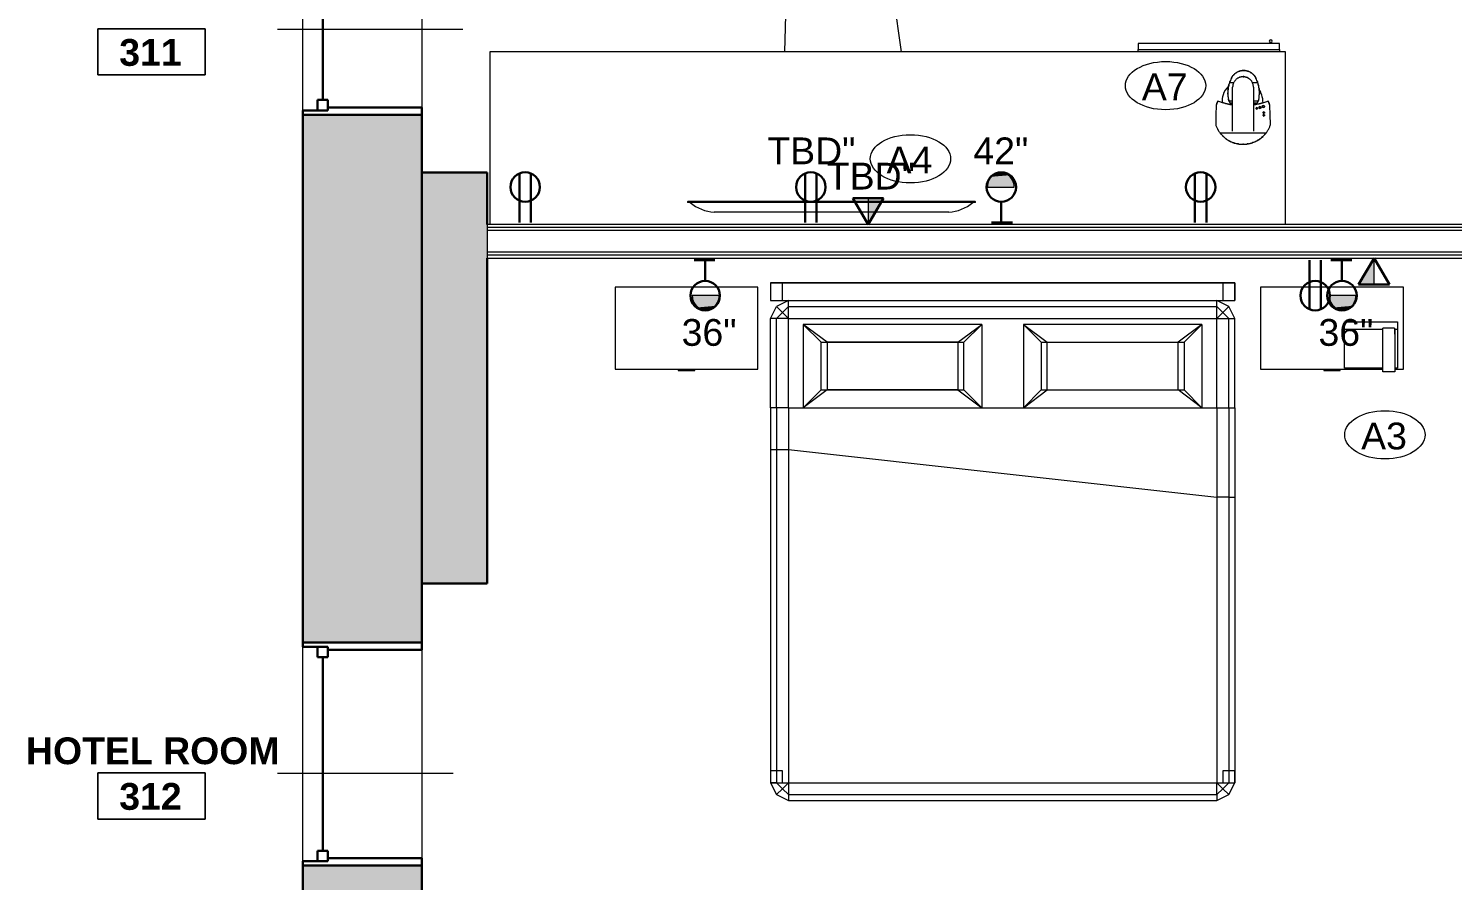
# Model space of a CAD drawing. Header units: inches. Extents: x -1176 to 1482, y -2527 to 978.
# Drawn here: x -1081.1 to -841.9, y 339.5 to 482.6 of the extents above; entities that cross this region are included whole.
import ezdxf

# ---------------------------------------------------------------- set-up
doc = ezdxf.new("R2010")
doc.units = ezdxf.units.IN
doc.header["$MEASUREMENT"] = 0
for name, color, linetype, lineweight in [('A-ANNO-NOTE', 131, 'Continuous', 40), ('A-AREA-IDEN', 2, 'Continuous', 9), ('A-GLAZ', 151, 'Continuous', 18), ('A-WALL', 113, 'Continuous', 18), ('A-WALL-PATT', 111, 'Continuous', 18), ('G-IMPT', 8, 'Continuous', 9), ('I-FURN', 30, 'Continuous', 9), ('I-WALL', 2, 'Continuous', 18), ('Q-CASE', 31, 'Continuous', 9), ('Q-SPCQ', 91, 'Continuous', 9), ('Q-SPCQ-IDEN', 132, 'Continuous', 9)]:
    doc.layers.add(name, color=color, linetype=linetype, lineweight=lineweight)
doc.styles.add('Arial', font='arial.ttf', dxfattribs={"height": 4.5})
doc.styles.add('Swis721 Lt BT', font='swissl.ttf', dxfattribs={"height": 4.5})
doc.styles.add('Swis721 Lt BT_B', font='', dxfattribs={"height": 4.5})
doc.styles.get('Swis721 Lt BT_B').set_extended_font_data('Swis721 Lt BT', bold=True)

# ---------------------------------------------------------------- blocks, each defined once
blk = doc.blocks.new('Double Hung - side window 4_ X 4_6_-6972803-3rd Floor Power _ Signal')
at = {"layer": 'A-GLAZ', "color": 8, "lineweight": 30}
for p, q in [((-18.75, 10), (-18, 10)), ((-18, 5.75), (-18, 10)), ((18, 5.75), (18, 10)), ((18.75, 10), (18, 10)), ((-18, 7.5), (-18, 5.75)), ((-18, 7.5), (-16.25, 7.5)), ((-16.25, 7.5), (-16.25, 5.75)), ((16.25, 7.5), (16.25, 5.75)), ((18, 7.5), (16.25, 7.5)), ((18, 7.5), (18, 5.75)), ((-18, 5.75), (-16.25, 5.75)), ((-18, 5.75), (-17.5, 5.75)), ((-17.5, -10), (-17.5, 5.75)), ((-16.25, 6.625), (16.25, 6.625)), ((18, 5.75), (16.25, 5.75)), ((17.5, 5.75), (18, 5.75)), ((17.5, 5.75), (17.5, -10)), ((-17.5, -10), (-18.75, -10)), ((17.5, -10), (18.75, -10))]:
    blk.add_line(p, q, dxfattribs=at)
blk = doc.blocks.new('Bed_761 - 12ZBED05_dwg-V12-3rd Floor Power _ Signal')
at = {"layer": 'G-IMPT'}
for p, q in [((0, 78), (0, 0)), ((0, 78), (3, 78)), ((0, 76), (0, 78)), ((0, 78), (0, 76)), ((0, 0), (0, 78)), ((0, 0), (0, 78)), ((0, 78), (3, 78)), ((0, 78), (3, 78)), ((0, 78), (3, 78)), ((3, 78), (3, 0)), ((3, 78), (3, 75)), ((3, 78), (3, 76)), ((3, 78), (3, 76)), ((3, 78), (3, 0)), ((3, 75), (4, 77)), ((3, 75), (4, 77)), ((6, 78), (4, 77)), ((6, 78), (4, 77)), ((5, 76), (4, 77)), ((6, 77), (5, 76)), ((21, 78), (6, 78)), ((21, 78), (6, 78)), ((6, 77), (6, 78)), ((6, 75), (6, 77)), ((21, 77), (6, 77)), ((21, 78), (28, 78)), ((21, 78), (28, 78)), ((21, 77), (21, 78)), ((21, 75), (21, 77)), ((21, 77), (28, 77)), ((28, 78), (84, 78)), ((28, 78), (84, 78)), ((28, 78), (28, 77)), ((28, 77), (28, 75)), ((28, 77), (84, 77)), ((82, 76), (82, 78)), ((82, 76), (82, 78)), ((82, 78), (84, 78)), ((82, 78), (84, 78)), ((84, 78), (86, 77)), ((84, 78), (86, 77)), ((84, 77), (84, 78)), ((84, 78), (84, 76)), ((84, 78), (84, 76)), ((84, 77), (84, 75)), ((84, 77), (85, 76)), ((85, 76), (86, 77)), ((86, 77), (87, 75)), ((86, 77), (87, 75)), ((3, 76), (0, 76)), ((3, 76), (0, 76)), ((3, 75), (3, 3)), ((3, 75), (3, 3)), ((4, 75), (3, 75)), ((3, 75), (3, 3)), ((4, 75), (5, 76)), ((6, 75), (4, 75)), ((4, 75), (4, 3)), ((6, 75), (5, 76)), ((21, 75), (6, 75)), ((6, 75), (6, 3)), ((21, 75), (21, 72.5)), ((21, 75), (28, 75)), ((28, 75), (36, 3)), ((28, 75), (84, 75)), ((84, 76), (82, 76)), ((84, 76), (82, 76)), ((84, 75), (85, 76)), ((84, 75), (86, 75)), ((84, 75), (84, 3)), ((85, 76), (86, 75)), ((86, 75), (87, 75)), ((86, 75), (86, 3)), ((87, 75), (87, 3)), ((87, 75), (87, 3)), ((7, 42.5), (7, 72.5)), ((7, 72.5), (21, 72.5)), ((7, 72.5), (10, 69.5)), ((10, 68.5), (7, 72.5)), ((21, 72.5), (18, 69.5)), ((18, 68.5), (21, 72.5)), ((21, 72.5), (21, 42.5)), ((21, 72.5), (21, 42.5)), ((10, 69.5), (10, 68.5)), ((18, 69.5), (10, 69.5)), ((18, 69.5), (18, 68.5)), ((10, 68.5), (10, 46.5)), ((10, 46.5), (10, 68.5)), ((10, 68.5), (18, 68.5)), ((18, 68.5), (18, 46.5)), ((18, 46.5), (18, 68.5)), ((10, 46.5), (7, 42.5)), ((7, 42.5), (10, 45.5)), ((10, 46.5), (10, 45.5)), ((10, 46.5), (18, 46.5)), ((18, 45.5), (10, 45.5)), ((18, 46.5), (18, 45.5)), ((18, 46.5), (21, 42.5)), ((21, 42.5), (18, 45.5)), ((7, 42.5), (21, 42.5)), ((21, 42.5), (21, 35.5)), ((7, 5.5), (7, 35.5)), ((7, 35.5), (21, 35.5)), ((10, 32.5), (7, 35.5)), ((7, 35.5), (10, 31.5)), ((18, 32.5), (21, 35.5)), ((21, 35.5), (18, 31.5)), ((21, 35.5), (21, 5.5)), ((21, 35.5), (21, 5.5)), ((10, 32.5), (18, 32.5)), ((10, 32.5), (10, 31.5)), ((10, 31.5), (10, 9.5)), ((18, 31.5), (10, 31.5)), ((10, 31.5), (10, 9.5)), ((18, 32.5), (18, 31.5)), ((18, 31.5), (18, 9.5)), ((18, 31.5), (18, 9.5)), ((7, 5.5), (10, 9.5)), ((10, 8.5), (7, 5.5)), ((10, 9.5), (10, 8.5)), ((18, 9.5), (10, 9.5)), ((10, 8.5), (18, 8.5)), ((18, 9.5), (18, 8.5)), ((21, 5.5), (18, 9.5)), ((21, 5.5), (18, 8.5)), ((7, 5.5), (21, 5.5)), ((21, 5.5), (21, 3)), ((4, 1), (3, 3)), ((4, 1), (3, 3)), ((4, 3), (3, 3)), ((3, 3), (3, 0)), ((6, 3), (4, 3)), ((5, 2), (4, 3)), ((6, 3), (5, 2)), ((21, 3), (6, 3)), ((6, 3), (6, 1)), ((21, 3), (21, 1)), ((21, 3), (36, 3)), ((36, 1), (36, 3)), ((36, 3), (84, 3)), ((86, 3), (84, 3)), ((84, 3), (85, 2)), ((84, 3), (84, 1)), ((86, 3), (85, 2)), ((87, 3), (86, 1)), ((87, 3), (86, 1)), ((86, 3), (87, 3)), ((0, 0), (0, 2)), ((0, 0), (0, 2)), ((0, 2), (3, 2)), ((0, 2), (3, 2)), ((0, 0), (3, 0)), ((3, 0), (0, 0)), ((3, 2), (3, 0)), ((3, 2), (3, 0)), ((5, 2), (4, 1)), ((6, 0), (4, 1)), ((6, 0), (4, 1)), ((6, 1), (5, 2)), ((21, 1), (6, 1)), ((6, 1), (6, 0)), ((21, 0), (6, 0)), ((21, 1), (21, 0)), ((21, 1), (36, 1)), ((21, 0), (36, 0)), ((36, 1), (36, 0)), ((36, 1), (84, 1)), ((36, 0), (84, 0)), ((82, 0), (82, 2)), ((82, 0), (82, 2)), ((82, 2), (84, 2)), ((82, 2), (84, 2)), ((85, 2), (84, 1)), ((84, 2), (84, 0)), ((84, 2), (84, 0)), ((86, 1), (84, 0)), ((86, 1), (84, 0)), ((84, 1), (84, 0)), ((85, 2), (86, 1)), ((3, 0), (0, 0)), ((3, 0), (0, 0)), ((21, 0), (6, 0)), ((21, 0), (36, 0)), ((36, 0), (84, 0)), ((84, 0), (82, 0)), ((84, 0), (82, 0))]:
    blk.add_line(p, q, dxfattribs=at)
blk = doc.blocks.new('Bed_761 - Bed_761-V13-3rd Floor Power _ Signal')
at = {"extrusion": (0, 0, -1), "zscale": -1, "rotation": 180}
blk.add_blockref('Bed_761 - 12ZBED05_dwg-V12-3rd Floor Power _ Signal', (0, 0), dxfattribs=at)
blk = doc.blocks.new('Bed_Side_Table_5122 - T-4-V14-3rd Floor Power _ Signal')
at = {"layer": 'I-FURN'}
for p, q in [((12, 3.99), (-12, 3.99)), ((-12, 3.99), (-12, -9.79)), ((12, -9.79), (12, 3.99)), ((-12, -9.79), (-1.38, -9.79)), ((-1.38, -9.79), (-1.38, -10)), ((-1.38, -9.79), (1.38, -9.79)), ((-1.38, -10), (1.38, -10)), ((1.38, -10), (1.38, -9.79)), ((1.38, -9.79), (8.52, -9.79)), ((10.54, -9.79), (12, -9.79))]:
    blk.add_line(p, q, dxfattribs=at)
blk = doc.blocks.new('Bed_Side_Table_5122 - T-4-6544423-3rd Floor Power _ Signal')
at = {"layer": 'I-FURN'}
for p, q in [((12, 3.99), (-12, 3.99)), ((-12, 3.99), (-12, -9.79)), ((12, -9.79), (12, 3.99)), ((-12, -9.79), (-1.38, -9.79)), ((-1.38, -9.79), (-1.38, -10)), ((-1.38, -9.79), (1.38, -9.79)), ((-1.38, -10), (1.38, -10)), ((1.38, -10), (1.38, -9.79)), ((1.38, -9.79), (12, -9.79))]:
    blk.add_line(p, q, dxfattribs=at)
blk = doc.blocks.new('A-Flat_Screen_TV - OLED 55BGP 55_-7077464-3rd Floor Power _ Signal')
at = {"layer": 'Q-SPCQ'}
for p, q in [((-24.14, 0.06), (24.14, 0.06)), ((-24.14, 0.06), (-24.14, 0)), ((24.14, 0), (24.14, 0.06)), ((-24.2, 0), (24.2, 0)), ((-24.2, 0), (-24.2, -0.19)), ((24.2, -0.19), (-24.2, -0.19)), ((19.7, -1.81), (-19.7, -1.81)), ((24.2, -0.19), (24.2, 0))]:
    blk.add_line(p, q, dxfattribs=at)
for centre, start, end in [((-19.1, 5.58), 231.0344, 265.3628), ((19.1, 5.58), 274.6372, 308.9656)]:
    blk.add_arc(centre, 7.41, start, end, dxfattribs=at)
blk = doc.blocks.new('F-Chairs - Side 01-V49-3rd Floor Power _ Signal')
at = {"layer": 'I-FURN'}
for p, q in [((-9.57, -3.52), (-8.8, -4.64)), ((8.8, -4.64), (9.57, -3.52)), ((5.02, -5.32), (-5.02, -5.32)), ((-9.07, -9.03), (-9.77, -17.14)), ((9.86, -18.17), (9.07, -9.03))]:
    blk.add_line(p, q, dxfattribs=at)
for centre, radius, start, end in [((0, -17.51), 16.94, 55.6197, 124.3803), ((0, -17.51), 15.59, 55.6197, 124.3803), ((-5.02, -9.38), 4.06, 90, 175.0303), ((5.02, -9.38), 4.06, 4.9697, 90)]:
    blk.add_arc(centre, radius, start, end, dxfattribs=at)
blk = doc.blocks.new('Desk69 - Desk-7130947-3rd Floor Power _ Signal')
at = {"layer": 'Q-CASE'}
for p, q in [((2338.85, 451.01), (2205.18, 451.01)), ((2205.18, 451.01), (2205.18, 421.96)), ((2338.85, 421.96), (2338.85, 451.01))]:
    blk.add_line(p, q, dxfattribs=at)
blk = doc.blocks.new('A-UC Refrigerator - A-UC Refrigerator-V55-3rd Floor Power _ Signal')
at = {"layer": 'Q-SPCQ'}
for p, q in [((-11.87, -16.75), (-11.87, -16.36)), ((11.88, -16.36), (11.88, -16.75)), ((11.88, -16.75), (-11.87, -16.75)), ((-11.87, -16.75), (-11.87, -17.75)), ((11.88, -16.75), (-11.87, -16.75)), ((-11.87, -17.75), (11.88, -17.75)), ((-10.5, -17.75), (-10.5, -17.91)), ((-10.5, -17.75), (-10.5, -17.91)), ((-10.25, -17.93), (-10.25, -17.75)), ((-10.25, -17.93), (-10.25, -17.75)), ((11.88, -17.75), (11.88, -16.75))]:
    blk.add_line(p, q, dxfattribs=at)
for start, end in [(90, 270), (270, 90)]:
    blk.add_arc((-10.39, -18.13), 0.25, start, end, dxfattribs=at)
blk = doc.blocks.new('Speaker_Phone_6931 - Phone-7340356-3rd Floor Power _ Signal')
at = {"layer": 'Q-SPCQ'}
for p, q in [((-14.18, -4.45), (-5.3, -4.45)), ((-14.18, -12.24), (-14.18, -4.45)), ((-14.18, -4.45), (-5.3, -4.45)), ((-14.18, -12.24), (-14.18, -4.45)), ((-5.3, -4.45), (-5.3, -12.24)), ((-5.3, -4.45), (-5.3, -12.24)), ((-14.18, -5.69), (-7.79, -5.69)), ((-7.79, -6.51), (-7.79, -5.51)), ((-5.79, -5.51), (-7.79, -5.51)), ((-7.79, -12.85), (-7.79, -5.69)), ((-5.79, -5.51), (-5.79, -6.51)), ((-5.79, -5.69), (-5.3, -5.69)), ((-5.77, -5.69), (-5.77, -12.85)), ((-7.79, -12.24), (-14.18, -12.24)), ((-14.18, -12.24), (-7.79, -12.24)), ((-7.79, -12.85), (-7.79, -12.24)), ((-5.77, -12.85), (-7.79, -12.85)), ((-5.77, -12.85), (-7.79, -12.85)), ((-5.79, -12.24), (-5.3, -12.24)), ((-5.77, -12.24), (-5.77, -12.85)), ((-5.3, -12.24), (-5.77, -12.24))]:
    blk.add_line(p, q, dxfattribs=at)
blk = doc.blocks.new('Keurig_Coffee_Maker_18764 - Keurig_Coffee_Maker_18764-V70-3rd Floor Power _ Signal')
at = {"layer": 'Q-SPCQ'}
for p, q in [((-0.51, 4.78), (-0.43, 4.8)), ((-0.43, 4.8), (-0.36, 4.82)), ((-0.43, 4.77), (-0.43, 4.8)), ((-0.35, 4.79), (-0.43, 4.77)), ((-0.36, 4.82), (-0.35, 4.79)), ((-0.31, 4.83), (-0.11, 4.85)), ((-0.31, 4.83), (-0.3, 4.8)), ((-0.11, 4.82), (-0.3, 4.8)), ((-0.11, 4.85), (-0.11, 4.82)), ((-0.04, 4.86), (0.03, 4.85)), ((-0.04, 4.86), (-0.04, 4.82)), ((0.03, 4.82), (-0.04, 4.82)), ((0.03, 4.85), (0.13, 4.85)), ((0.13, 4.85), (0.03, 4.85)), ((0.03, 4.82), (0.03, 4.85)), ((0.03, 4.82), (0.12, 4.82)), ((0.12, 4.82), (0.03, 4.82)), ((0.13, 4.85), (0.12, 4.82)), ((0.2, 4.81), (0.12, 4.82)), ((0.13, 4.85), (0.2, 4.84)), ((0.2, 4.84), (0.2, 4.81)), ((0.27, 4.8), (0.28, 4.83)), ((0.3, 4.8), (0.27, 4.8)), ((0.28, 4.83), (0.44, 4.8)), ((0.43, 4.77), (0.34, 4.79)), ((0.44, 4.8), (0.5, 4.78)), ((0.44, 4.8), (0.44, 4.8)), ((0.44, 4.8), (0.44, 4.8)), ((0.45, 4.8), (0.44, 4.77)), ((0.47, 4.79), (0.46, 4.76)), ((0.5, 4.78), (0.47, 4.79)), ((0.47, 4.79), (0.52, 4.78)), ((-1.56, 3.82), (-2.29, 3.82)), ((-1.75, -4.31), (-1.75, 3.08)), ((-0.61, 4.75), (-0.53, 4.77)), ((-0.53, 4.77), (-0.61, 4.75)), ((-0.61, 4.75), (-0.53, 4.77)), ((-0.53, 4.77), (-0.61, 4.75)), ((-0.61, 4.75), (-0.53, 4.77)), ((-0.53, 4.77), (-0.61, 4.75)), ((-0.61, 4.75), (-0.6, 4.72)), ((-0.61, 4.75), (-0.6, 4.72)), ((-0.61, 4.75), (-0.6, 4.72)), ((-0.6, 4.72), (-0.52, 4.74)), ((-0.52, 4.74), (-0.6, 4.72)), ((-0.6, 4.72), (-0.52, 4.74)), ((-0.52, 4.74), (-0.6, 4.72)), ((-0.6, 4.72), (-0.52, 4.74)), ((-0.52, 4.74), (-0.6, 4.72)), ((-0.52, 4.74), (-0.53, 4.77)), ((-0.52, 4.74), (-0.53, 4.77)), ((-0.52, 4.74), (-0.53, 4.77)), ((-0.51, 4.78), (-0.51, 4.75)), ((-0.43, 4.77), (-0.51, 4.75)), ((0.49, 4.75), (0.43, 4.77)), ((0.52, 4.75), (0.46, 4.76)), ((0.46, 4.76), (0.49, 4.75)), ((0.49, 4.75), (0.5, 4.78)), ((0.5, 4.78), (0.49, 4.75)), ((0.5, 4.78), (0.49, 4.75)), ((0.49, 4.75), (0.49, 4.75)), ((0.5, 4.75), (0.51, 4.78)), ((0.5, 4.78), (0.5, 4.78)), ((0.52, 4.78), (0.52, 4.75)), ((0.58, 4.76), (0.57, 4.73)), ((0.64, 4.7), (0.57, 4.73)), ((0.58, 4.76), (0.65, 4.73)), ((0.64, 4.7), (0.65, 4.73)), ((0.71, 4.71), (0.7, 4.68)), ((0.74, 4.66), (0.7, 4.68)), ((0.7, 4.68), (0.74, 4.66)), ((0.75, 4.69), (0.71, 4.71)), ((0.71, 4.71), (0.76, 4.68)), ((0.89, 4.58), (0.74, 4.66)), ((0.76, 4.68), (0.9, 4.61)), ((0.91, 4.61), (0.89, 4.58)), ((0.9, 4.61), (0.89, 4.58)), ((2.47, 3.82), (1.56, 3.82)), ((1.75, 3.08), (1.75, -4.31)), ((-2.38, 0.79), (-1.75, 0.79)), ((-2.24, 0.47), (-1.75, 0.47)), ((1.75, 0.79), (2.56, 0.79)), ((1.75, 0.47), (2.42, 0.47)), ((-3.9, -4.57), (3.9, -4.57)), ((0, -6.52), (-0.05, -6.52)), ((0, -6.52), (-0.05, -6.52)), ((2.55, -5.79), (2.53, -5.79))]:
    blk.add_line(p, q, dxfattribs=at)
at = {"layer": 'Q-SPCQ', "flags": 128}
for points in [[(-4.52, -0.02), (-4.56, -1.59), (-4.6, -3.21)], [(4.6, -3.21), (4.56, -1.59), (4.52, -0.02)]]:
    blk.add_lwpolyline(points, dxfattribs=at)
at = {"layer": 'Q-SPCQ'}
for centre, radius, start, end in [((-0.11, 0.74), 3.42, 133.2151, 162.0251), ((-0.11, 0.74), 3.42, 17.9749, 33.9816), ((0, 12.51), 12.51, 252.7803, 257.1927), ((-0.11, 0.74), 3.42, 162.0251, 183.9632), ((0, 12.51), 12.51, 253.7595, 261.843), ((0, 12.51), 12.51, 259.0261, 261.9487), ((0, 12.51), 12.51, 278.0789, 285.4279), ((-1.51, 0.29), 4.88, 2.0734, 17.9749), ((3.4, -0.17), 0.187, 90, 270), ((3.4, -0.17), 0.187, 270, 90), ((2.3, -0.48), 0.125, 90, 270), ((2.3, -0.48), 0.125, 270, 90), ((2.84, -0.34), 0.156, 90, 270), ((2.84, -0.34), 0.156, 270, 90), ((3.48, -1.19), 0.125, 90, 270), ((3.48, -1.64), 0.125, 90, 270), ((3.48, -1.19), 0.125, 270, 90), ((3.48, -1.64), 0.125, 270, 90), ((-0.02, -1.68), 4.83, 219.3983, 221.0457), ((-0.02, -1.68), 4.83, 228.1639, 230.5343), ((-0.02, -1.68), 4.83, 239.6592, 240.0724)]:
    blk.add_arc(centre, radius, start, end, dxfattribs=at)
for points, knots in [([(2.14, 4.62), (2.07, 4.77), (1.89, 5.05), (1.52, 5.4), (1.09, 5.67), (0.61, 5.84), (0.09, 5.9), (-0.42, 5.84), (-0.91, 5.67), (-1.27, 5.44), (-1.52, 5.22), (-1.75, 4.98), (-1.88, 4.77), (-1.96, 4.62)], [0, 0, 0, 0, 0.1, 0.2, 0.3, 0.4, 0.5, 0.6, 0.7, 0.8, 0.85, 0.9, 1, 1, 1, 1]), ([(-1.9, 4.72), (-1.84, 4.83), (-1.7, 5.03), (-1.51, 5.23), (-1.4, 5.33), (-1.37, 5.35)], [0, 0, 0, 0, 0.3333333, 0.6666667, 0.7485665, 0.7485665, 0.7485665, 0.7485665]), ([(1.75, 3.08), (1.75, 3.18), (1.73, 3.38), (1.66, 3.67), (1.55, 3.9), (1.45, 4.07), (1.36, 4.19), (1.26, 4.3), (1.14, 4.4), (1.02, 4.5), (0.9, 4.58), (0.76, 4.65), (0.62, 4.72), (0.47, 4.77), (0.3, 4.8), (0.12, 4.83), (-0.08, 4.83), (-0.28, 4.81), (-0.47, 4.77), (-0.65, 4.7), (-0.83, 4.62), (-0.99, 4.52), (-1.15, 4.4), (-1.28, 4.27), (-1.4, 4.13), (-1.51, 3.97), (-1.62, 3.75), (-1.72, 3.46), (-1.75, 3.21), (-1.75, 3.08)], [0, 0, 0, 0, 0.055556, 0.111111, 0.166667, 0.194444, 0.222222, 0.25, 0.277778, 0.305556, 0.333333, 0.361111, 0.388889, 0.416667, 0.444444, 0.479167, 0.513889, 0.548611, 0.583333, 0.618056, 0.652778, 0.6875, 0.722222, 0.756944, 0.791667, 0.826389, 0.861111, 0.930556, 1, 1, 1, 1]), ([(-0.84, 5.68), (-0.81, 5.69), (-0.71, 5.73), (-0.61, 5.77), (-0.54, 5.79)], [0.1340386, 0.1340386, 0.1340386, 0.1340386, 0.1666667, 0.256932, 0.256932, 0.256932, 0.256932]), ([(-0.38, 5.83), (-0.37, 5.83), (-0.07, 5.89), (0.25, 5.88), (0.55, 5.83), (0.57, 5.83)], [0.3167664, 0.3167664, 0.3167664, 0.3167664, 0.3333333, 0.6666667, 0.6830273, 0.6830273, 0.6830273, 0.6830273]), ([(0.72, 5.79), (0.8, 5.77), (0.9, 5.74), (1, 5.69), (1.02, 5.68)], [0.7426327, 0.7426327, 0.7426327, 0.7426327, 0.8333333, 0.8657703, 0.8657703, 0.8657703, 0.8657703]), ([(1.56, 5.35), (1.58, 5.33), (1.69, 5.23), (1.89, 5.03), (2.02, 4.83), (2.09, 4.72)], [0.2509667, 0.2509667, 0.2509667, 0.2509667, 0.3333333, 0.6666667, 1, 1, 1, 1]), ([(-2.54, 2.59), (-2.54, 2.6), (-2.53, 2.69), (-2.52, 2.78), (-2.51, 2.86)], [0.38887206, 0.38887206, 0.38887206, 0.38887206, 0.4, 0.46606846, 0.46606846, 0.46606846, 0.46606846]), ([(2.39, 4.05), (2.4, 4.03), (2.42, 3.99), (2.43, 3.95), (2.43, 3.94)], [0.17849533, 0.17849533, 0.17849533, 0.17849533, 0.2, 0.21262902, 0.21262902, 0.21262902, 0.21262902]), ([(2.56, 3.52), (2.58, 3.45), (2.6, 3.36), (2.62, 3.27), (2.62, 3.26)], [0.3370694, 0.3370694, 0.3370694, 0.3370694, 0.4, 0.41654848, 0.41654848, 0.41654848, 0.41654848]), ([(-1.75, 0.12), (-1.82, 0.13), (-2.22, 0.19), (-2.62, 0.27), (-2.94, 0.35)], [0.7961311, 0.7961311, 0.7961311, 0.7961311, 0.8333333, 1, 1, 1, 1]), ([(-2.33, 0.67), (-2.34, 0.68), (-2.34, 0.7), (-2.36, 0.74), (-2.38, 0.79), (-2.39, 0.83), (-2.4, 0.85)], [0.8338778, 0.8338778, 0.8338778, 0.8338778, 0.8611111, 0.8888889, 0.9444444, 1, 1, 1, 1]), ([(-2.38, 0.79), (-2.37, 0.77), (-2.36, 0.73), (-2.34, 0.68), (-2.32, 0.65), (-2.31, 0.62), (-2.3, 0.6), (-2.29, 0.58), (-2.28, 0.56), (-2.27, 0.54), (-2.26, 0.52), (-2.26, 0.51), (-2.25, 0.49), (-2.24, 0.48), (-2.24, 0.47), (-2.24, 0.47), (-2.24, 0.47)], [0, 0, 0, 0, 0.0555556, 0.1111111, 0.1388889, 0.1666667, 0.1944444, 0.2222222, 0.25, 0.2777778, 0.3055556, 0.3333333, 0.3611111, 0.3888889, 0.4444444, 0.4737946, 0.4737946, 0.4737946, 0.4737946]), ([(2.94, 0.35), (2.62, 0.27), (2.22, 0.19), (1.82, 0.13), (1.75, 0.12)], [0, 0, 0, 0, 0.1666667, 0.2038782, 0.2038782, 0.2038782, 0.2038782]), ([(1.86, 0.14), (1.93, 0.15), (2.29, 0.21), (2.65, 0.28), (2.94, 0.35)], [0.8149744, 0.8149744, 0.8149744, 0.8149744, 0.85, 1, 1, 1, 1]), ([(2.42, 0.47), (2.42, 0.47), (2.42, 0.47), (2.43, 0.48), (2.43, 0.49), (2.44, 0.51), (2.45, 0.53), (2.46, 0.55), (2.47, 0.57), (2.48, 0.58), (2.48, 0.6), (2.49, 0.62), (2.51, 0.66), (2.53, 0.72), (2.55, 0.76), (2.56, 0.79)], [0.5262054, 0.5262054, 0.5262054, 0.5262054, 0.5555556, 0.6111111, 0.6388889, 0.6666667, 0.7083333, 0.75, 0.7708333, 0.78125, 0.7916667, 0.8333333, 0.875, 0.9166667, 1, 1, 1, 1]), ([(2.58, 0.85), (2.58, 0.83), (2.56, 0.79), (2.54, 0.74), (2.53, 0.7), (2.52, 0.68), (2.52, 0.67)], [0, 0, 0, 0, 0.0555556, 0.1111111, 0.1388889, 0.1661222, 0.1661222, 0.1661222, 0.1661222]), ([(3.33, 0.01), (3.34, 0.01), (3.36, 0.02), (3.38, 0.02), (3.4, 0.02)], [0.8888889, 0.8888889, 0.8888889, 0.8888889, 0.9305556, 1, 1, 1, 1]), ([(3.4, 0.02), (3.41, 0.02), (3.42, 0.02), (3.44, 0.01), (3.44, 0.01)], [0, 0, 0, 0, 0.05555556, 0.07172864, 0.07172864, 0.07172864, 0.07172864]), ([(2.19, -0.54), (2.19, -0.53), (2.18, -0.5), (2.18, -0.46), (2.19, -0.43), (2.19, -0.42), (2.19, -0.42)], [0.3333333, 0.3333333, 0.3333333, 0.3333333, 0.4444444, 0.5833333, 0.6527778, 0.6666667, 0.6666667, 0.6666667, 0.6666667]), ([(2.2, -0.41), (2.2, -0.41), (2.21, -0.4), (2.22, -0.39), (2.23, -0.38), (2.26, -0.36), (2.28, -0.35), (2.3, -0.35)], [0.6833051, 0.6833051, 0.6833051, 0.6833051, 0.7222222, 0.7569444, 0.7916667, 0.8611111, 1, 1, 1, 1]), ([(2.3, -0.6), (2.3, -0.6), (2.28, -0.6), (2.26, -0.6), (2.24, -0.59), (2.23, -0.58), (2.22, -0.57), (2.21, -0.56), (2.2, -0.55), (2.2, -0.55)], [0, 0, 0, 0, 0.0555556, 0.1111111, 0.1666667, 0.1944444, 0.2222222, 0.2777778, 0.3163753, 0.3163753, 0.3163753, 0.3163753]), ([(2.3, -0.35), (2.31, -0.35), (2.32, -0.36), (2.34, -0.36), (2.35, -0.36), (2.36, -0.37), (2.38, -0.38), (2.39, -0.39), (2.4, -0.4), (2.42, -0.42), (2.43, -0.46), (2.43, -0.5), (2.42, -0.54), (2.4, -0.55), (2.39, -0.57), (2.38, -0.58), (2.35, -0.6), (2.32, -0.6), (2.3, -0.6)], [0, 0, 0, 0, 0.055556, 0.083333, 0.111111, 0.166667, 0.194444, 0.222222, 0.277778, 0.333333, 0.444444, 0.583333, 0.652778, 0.722222, 0.756944, 0.791667, 0.861111, 1, 1, 1, 1]), ([(2.74, -0.45), (2.73, -0.45), (2.72, -0.43), (2.7, -0.4), (2.68, -0.36), (2.69, -0.31), (2.7, -0.26), (2.72, -0.24), (2.73, -0.22), (2.74, -0.21), (2.76, -0.2), (2.77, -0.2), (2.78, -0.19), (2.79, -0.19)], [0.2222222, 0.2222222, 0.2222222, 0.2222222, 0.2777778, 0.3333333, 0.4444444, 0.5833333, 0.6527778, 0.7222222, 0.7569444, 0.7916667, 0.8263889, 0.8611111, 0.8888889, 0.8888889, 0.8888889, 0.8888889]), ([(2.84, -0.18), (2.85, -0.18), (2.87, -0.18), (2.88, -0.18), (2.9, -0.19), (2.92, -0.2), (2.93, -0.21), (2.94, -0.21), (2.94, -0.22)], [0, 0, 0, 0, 0.0555556, 0.0833333, 0.1111111, 0.1666667, 0.1944444, 0.2222222, 0.2222222, 0.2222222, 0.2222222]), ([(2.98, -0.26), (2.99, -0.27), (3, -0.31), (3, -0.36), (2.98, -0.41), (2.97, -0.43), (2.95, -0.45), (2.94, -0.46), (2.93, -0.47), (2.89, -0.48), (2.87, -0.49), (2.84, -0.49)], [0.3333333, 0.3333333, 0.3333333, 0.3333333, 0.4444444, 0.5833333, 0.6527778, 0.7222222, 0.7569444, 0.7916667, 0.8263889, 0.8611111, 1, 1, 1, 1]), ([(3.21, -0.14), (3.21, -0.13), (3.22, -0.11), (3.22, -0.09), (3.23, -0.08), (3.23, -0.08)], [0.5555556, 0.5555556, 0.5555556, 0.5555556, 0.5833333, 0.6527778, 0.6666667, 0.6666667, 0.6666667, 0.6666667]), ([(3.27, -0.31), (3.27, -0.3), (3.25, -0.29), (3.23, -0.25), (3.21, -0.21), (3.21, -0.18), (3.21, -0.17)], [0.2222222, 0.2222222, 0.2222222, 0.2222222, 0.2777778, 0.3333333, 0.4444444, 0.4882459, 0.4882459, 0.4882459, 0.4882459]), ([(3.4, -0.36), (3.39, -0.36), (3.37, -0.35), (3.35, -0.35), (3.34, -0.35), (3.33, -0.34)], [0, 0, 0, 0, 0.0555556, 0.0833333, 0.1111111, 0.1111111, 0.1111111, 0.1111111]), ([(3.48, -1.31), (3.47, -1.31), (3.46, -1.31), (3.44, -1.31), (3.42, -1.3), (3.4, -1.28), (3.39, -1.27), (3.37, -1.24), (3.36, -1.21), (3.36, -1.16), (3.37, -1.13), (3.38, -1.11), (3.39, -1.1), (3.41, -1.09), (3.44, -1.07), (3.46, -1.06), (3.48, -1.06)], [0, 0, 0, 0, 0.055556, 0.111111, 0.166667, 0.222222, 0.277778, 0.333333, 0.444444, 0.583333, 0.652778, 0.722222, 0.756944, 0.791667, 0.861111, 1, 1, 1, 1]), ([(3.36, -1.66), (3.36, -1.64), (3.36, -1.61), (3.37, -1.58), (3.39, -1.56), (3.4, -1.54), (3.44, -1.52), (3.46, -1.51), (3.48, -1.51)], [0.4444444, 0.4444444, 0.4444444, 0.4444444, 0.5833333, 0.6527778, 0.7222222, 0.7916667, 0.8611111, 1, 1, 1, 1]), ([(3.48, -1.06), (3.49, -1.06), (3.51, -1.06), (3.53, -1.07), (3.55, -1.08), (3.56, -1.09), (3.58, -1.11), (3.6, -1.13), (3.61, -1.17), (3.61, -1.19), (3.61, -1.21)], [0, 0, 0, 0, 0.0555556, 0.1111111, 0.1666667, 0.2222222, 0.2777778, 0.3333333, 0.4444444, 0.5555556, 0.5555556, 0.5555556, 0.5555556]), ([(3.59, -1.25), (3.59, -1.26), (3.58, -1.27), (3.56, -1.29), (3.53, -1.31), (3.5, -1.31), (3.48, -1.31)], [0.6666667, 0.6666667, 0.6666667, 0.6666667, 0.7222222, 0.7916667, 0.8611111, 1, 1, 1, 1]), ([(3.48, -1.51), (3.49, -1.51), (3.51, -1.51), (3.53, -1.52), (3.55, -1.53), (3.56, -1.54), (3.58, -1.56), (3.6, -1.58), (3.61, -1.61), (3.61, -1.64), (3.61, -1.66)], [0, 0, 0, 0, 0.0555556, 0.1111111, 0.1666667, 0.2222222, 0.2777778, 0.3333333, 0.4444444, 0.5555556, 0.5555556, 0.5555556, 0.5555556]), ([(3.59, -1.7), (3.59, -1.7), (3.58, -1.72), (3.56, -1.73), (3.53, -1.75), (3.5, -1.76), (3.48, -1.76)], [0.6666667, 0.6666667, 0.6666667, 0.6666667, 0.7222222, 0.7916667, 0.8611111, 1, 1, 1, 1]), ([(3.5, -0.01), (3.5, -0.01), (3.51, -0.02), (3.53, -0.03), (3.54, -0.05), (3.57, -0.09), (3.59, -0.14), (3.59, -0.18), (3.58, -0.2)], [0.1737723, 0.1737723, 0.1737723, 0.1737723, 0.1944444, 0.2222222, 0.2777778, 0.3333333, 0.4444444, 0.5555556, 0.5555556, 0.5555556, 0.5555556]), ([(3.58, -0.23), (3.57, -0.24), (3.56, -0.26), (3.55, -0.28), (3.53, -0.3), (3.52, -0.31), (3.52, -0.31)], [0.6069174, 0.6069174, 0.6069174, 0.6069174, 0.6527778, 0.7222222, 0.7569444, 0.7777778, 0.7777778, 0.7777778, 0.7777778]), ([(-4.28, -3.96), (-4.26, -4), (-4.23, -4.06), (-4.2, -4.11), (-4.2, -4.12)], [0.3713401, 0.3713401, 0.3713401, 0.3713401, 0.5, 0.5248828, 0.5248828, 0.5248828, 0.5248828]), ([(-4.2, -4.12), (-4.2, -4.11), (-4.23, -4.06), (-4.26, -4), (-4.28, -3.96)], [0.4751172, 0.4751172, 0.4751172, 0.4751172, 0.5, 0.6286599, 0.6286599, 0.6286599, 0.6286599]), ([(-3.9, -4.57), (-3.77, -4.75), (-3.49, -5.07), (-3.02, -5.49), (-2.6, -5.78), (-2.29, -5.96), (-2.11, -6.05), (-1.94, -6.12), (-1.75, -6.2), (-1.57, -6.27), (-1.44, -6.31), (-1.36, -6.33), (-1.24, -6.36), (-1.07, -6.41), (-0.88, -6.44), (-0.76, -6.46), (-0.68, -6.47), (-0.53, -6.49), (-0.32, -6.51), (-0.14, -6.52), (-0.05, -6.52)], [0, 0, 0, 0, 0.142857, 0.285714, 0.428571, 0.5, 0.535714, 0.571429, 0.625, 0.678571, 0.705357, 0.71875, 0.732143, 0.785714, 0.839286, 0.852679, 0.866071, 0.892857, 0.946429, 1, 1, 1, 1]), ([(3.85, -4.63), (3.84, -4.65), (3.75, -4.77), (3.65, -4.88), (3.56, -4.97)], [0.3739159, 0.3739159, 0.3739159, 0.3739159, 0.4, 0.5097654, 0.5097654, 0.5097654, 0.5097654]), ([(-3.44, -5.1), (-3.43, -5.11), (-3.38, -5.16), (-3.33, -5.21), (-3.29, -5.25)], [0.23427003, 0.23427003, 0.23427003, 0.23427003, 0.25, 0.30481789, 0.30481789, 0.30481789, 0.30481789]), ([(-3.29, -5.25), (-3.33, -5.21), (-3.38, -5.16), (-3.43, -5.11), (-3.44, -5.1)], [0.79638486, 0.79638486, 0.79638486, 0.79638486, 0.83333333, 0.8435005, 0.8435005, 0.8435005, 0.8435005]), ([(-2.72, -5.7), (-2.76, -5.67), (-2.83, -5.62), (-2.89, -5.58), (-2.92, -5.56)], [0.63255371, 0.63255371, 0.63255371, 0.63255371, 0.66666667, 0.68782663, 0.68782663, 0.68782663, 0.68782663]), ([(-2.91, -5.56), (-2.89, -5.58), (-2.82, -5.63), (-2.75, -5.68), (-2.71, -5.7)], [0.46748557, 0.46748557, 0.46748557, 0.46748557, 0.5, 0.54988363, 0.54988363, 0.54988363, 0.54988363]), ([(-2.32, -5.94), (-2.28, -5.96), (-2.2, -6), (-2.13, -6.03), (-2.1, -6.05)], [0.7023309, 0.7023309, 0.7023309, 0.7023309, 0.75, 0.78527969, 0.78527969, 0.78527969, 0.78527969]), ([(-1.45, -6.3), (-1.48, -6.29), (-1.55, -6.27), (-1.62, -6.25), (-1.68, -6.23)], [0.3190358, 0.3190358, 0.3190358, 0.3190358, 0.33333333, 0.37139588, 0.37139588, 0.37139588, 0.37139588]), ([(-0.77, -6.46), (-0.78, -6.46), (-0.84, -6.45), (-0.9, -6.44), (-0.95, -6.43)], [0.1610836, 0.1610836, 0.1610836, 0.1610836, 0.16666667, 0.2032532, 0.2032532, 0.2032532, 0.2032532]), ([(0, -6.52), (0.09, -6.52), (0.26, -6.51), (0.47, -6.49), (0.63, -6.47), (0.76, -6.45), (0.88, -6.43), (1.02, -6.4), (1.17, -6.37), (1.31, -6.33), (1.42, -6.3), (1.53, -6.26), (1.67, -6.21), (1.83, -6.15), (2.04, -6.06), (2.19, -5.98), (2.29, -5.93)], [0, 0, 0, 0, 0.1, 0.2, 0.25, 0.3, 0.35, 0.4, 0.475, 0.55, 0.5875, 0.625, 0.7, 0.775, 0.85, 1, 1, 1, 1]), ([(0.71, -6.46), (0.74, -6.46), (0.79, -6.45), (0.84, -6.44), (0.86, -6.44)], [0.29875922, 0.29875922, 0.29875922, 0.29875922, 0.33333333, 0.3619925, 0.3619925, 0.3619925, 0.3619925]), ([(0.86, -6.44), (0.84, -6.44), (0.79, -6.45), (0.74, -6.46), (0.71, -6.46)], [0.6380075, 0.6380075, 0.6380075, 0.6380075, 0.66666667, 0.70124078, 0.70124078, 0.70124078, 0.70124078]), ([(1.52, -6.26), (1.54, -6.26), (1.57, -6.25), (1.6, -6.23), (1.62, -6.23)], [0.65060949, 0.65060949, 0.65060949, 0.65060949, 0.66666667, 0.69577662, 0.69577662, 0.69577662, 0.69577662]), ([(1.62, -6.23), (1.6, -6.23), (1.57, -6.25), (1.54, -6.26), (1.52, -6.26)], [0.30422338, 0.30422338, 0.30422338, 0.30422338, 0.33333333, 0.34939051, 0.34939051, 0.34939051, 0.34939051]), ([(2.85, -5.59), (2.8, -5.62), (2.62, -5.75), (2.43, -5.85), (2.29, -5.93)], [0.8, 0.8, 0.8, 0.8, 0.85, 1, 1, 1, 1]), ([(3.04, -5.45), (3.15, -5.37), (3.27, -5.27), (3.38, -5.16), (3.39, -5.15)], [0.2716855, 0.2716855, 0.2716855, 0.2716855, 0.4, 0.414526, 0.414526, 0.414526, 0.414526]), ([(3.39, -5.15), (3.3, -5.23), (3.18, -5.34), (3.06, -5.44), (3.04, -5.45)], [0.585474, 0.585474, 0.585474, 0.585474, 0.7, 0.7283145, 0.7283145, 0.7283145, 0.7283145])]:
    blk.add_open_spline(points, degree=3, knots=knots, dxfattribs=at)
for points in [[(-1.27, 5.43), (-1.23, 5.46), (-1.19, 5.49), (-1.15, 5.51)], [(-1.15, 5.51), (-1.1, 5.54), (-1.05, 5.57), (-1, 5.6)], [(1.19, 5.6), (1.24, 5.57), (1.28, 5.54), (1.33, 5.51)], [(1.33, 5.51), (1.37, 5.49), (1.41, 5.46), (1.45, 5.43)], [(-2.29, 3.82), (-2.36, 3.62), (-2.46, 3.2), (-2.56, 2.55), (-2.57, 1.89), (-2.53, 1.46), (-2.49, 1.24)], [(-2.44, 3.26), (-2.42, 3.35), (-2.4, 3.44), (-2.38, 3.53)], [(-1.96, 4.62), (-2.02, 4.49), (-2.14, 4.23), (-2.24, 3.96), (-2.29, 3.82)], [(-2.25, 3.94), (-2.24, 3.97), (-2.22, 4.01), (-2.21, 4.05)], [(-1.96, 4.62), (-1.95, 4.63), (-1.93, 4.67), (-1.91, 4.71), (-1.9, 4.72)], [(2.09, 4.72), (2.1, 4.71), (2.12, 4.67), (2.13, 4.63), (2.14, 4.62)], [(2.47, 3.82), (2.43, 3.96), (2.33, 4.23), (2.21, 4.49), (2.14, 4.62)], [(2.68, 1.24), (2.71, 1.46), (2.75, 1.89), (2.74, 2.55), (2.65, 3.2), (2.54, 3.62), (2.47, 3.82)], [(2.69, 2.85), (2.71, 2.77), (2.72, 2.68), (2.73, 2.59)], [(-4.23, 0.74), (-4.29, 0.61), (-4.39, 0.36), (-4.48, 0.11), (-4.52, -0.02)], [(-4.23, 0.74), (-4.27, 0.65), (-4.34, 0.48), (-4.41, 0.31), (-4.44, 0.22)], [(-4.44, 0.22), (-4.41, 0.31), (-4.34, 0.48), (-4.27, 0.65), (-4.23, 0.74)], [(-2.94, 0.35), (-3.15, 0.4), (-3.59, 0.52), (-4.02, 0.66), (-4.23, 0.74)], [(-2.94, 0.35), (-2.58, 0.26), (-2.22, 0.19), (-1.86, 0.14)], [(-2.56, 1.93), (-2.56, 2), (-2.56, 2.07), (-2.56, 2.15)], [(-2.49, 1.24), (-2.48, 1.17), (-2.45, 1.01), (-2.4, 0.86), (-2.38, 0.79)], [(-2.4, 0.85), (-2.42, 0.92), (-2.44, 0.98), (-2.45, 1.05)], [(-1.81, 0.13), (-1.9, 0.14), (-1.98, 0.16), (-2.07, 0.17)], [(2.94, 0.35), (2.59, 0.27), (2.25, 0.2), (1.9, 0.15)], [(2.56, 0.79), (2.59, 0.86), (2.63, 1.01), (2.67, 1.17), (2.68, 1.24)], [(2.64, 1.05), (2.62, 0.98), (2.6, 0.92), (2.58, 0.85)], [(2.74, 2.15), (2.75, 2.08), (2.74, 2), (2.74, 1.93)], [(4.23, 0.74), (4.02, 0.66), (3.59, 0.52), (3.15, 0.4), (2.94, 0.35)], [(4.44, 0.22), (4.41, 0.31), (4.34, 0.48), (4.27, 0.65), (4.23, 0.74)], [(4.52, -0.02), (4.48, 0.11), (4.39, 0.36), (4.29, 0.61), (4.23, 0.74)], [(4.23, 0.74), (4.27, 0.65), (4.34, 0.48), (4.41, 0.31), (4.44, 0.22)], [(3.46, -0.34), (3.44, -0.35), (3.42, -0.36), (3.4, -0.36)], [(3.48, -1.76), (3.47, -1.76), (3.46, -1.76), (3.44, -1.75), (3.42, -1.74), (3.41, -1.74), (3.4, -1.73)], [(-4.6, -3.21), (-4.55, -3.38), (-4.43, -3.69), (-4.19, -4.15), (-4, -4.43), (-3.9, -4.57)], [(-4.47, -3.57), (-4.46, -3.59), (-4.46, -3.6), (-4.45, -3.61)], [(-4.45, -3.61), (-4.46, -3.6), (-4.46, -3.59), (-4.47, -3.57)], [(2.29, -5.93), (2.49, -5.82), (2.89, -5.58), (3.43, -5.13), (3.75, -4.77), (3.9, -4.57)], [(3.57, -4.97), (3.67, -4.86), (3.76, -4.75), (3.85, -4.63)], [(3.9, -4.57), (4, -4.43), (4.19, -4.15), (4.43, -3.69), (4.55, -3.38), (4.6, -3.21)], [(4.45, -3.61), (4.46, -3.6), (4.46, -3.59), (4.47, -3.57)], [(4.47, -3.57), (4.46, -3.59), (4.46, -3.6), (4.45, -3.61)], [(-2.1, -6.05), (-2.18, -6.01), (-2.25, -5.97), (-2.33, -5.93)], [(-1.66, -6.23), (-1.61, -6.25), (-1.55, -6.27), (-1.5, -6.29)], [(-1.5, -6.29), (-1.48, -6.29), (-1.46, -6.3), (-1.45, -6.3)], [(-0.94, -6.43), (-0.89, -6.44), (-0.84, -6.45), (-0.78, -6.46)], [(0, -6.52), (0.03, -6.52), (0.05, -6.52), (0.08, -6.52)], [(0.08, -6.52), (0.05, -6.52), (0.03, -6.52), (0, -6.52)], [(2.29, -5.93), (2.48, -5.83), (2.67, -5.72), (2.85, -5.59)]]:
    blk.add_open_spline(points, degree=3, dxfattribs=at)
blk = doc.blocks.new('Appliance_Specialty Equipment Tag - Standard-3515593-3rd Floor Power _ Signal')
at = {"layer": 'Q-SPCQ-IDEN'}
blk.add_ellipse((-0.0499, 0.0037), major_axis=(-0.1406, 0), ratio=0.600473, dxfattribs=at)
blk = doc.blocks.new('Room Tag - Room Name and Number-3379422-3rd Floor Power _ Signal')
at = {"layer": 'A-AREA-IDEN'}
for p, q in [((-0.1881, -0.1636), (-0.1881, -0.0018)), ((-0.1881, -0.0018), (0.1869, -0.0018)), ((0.1869, -0.0018), (-0.1881, -0.0018)), ((-0.1881, -0.0018), (-0.1881, -0.1636)), ((0.1869, -0.0018), (0.1869, -0.1636)), ((0.1869, -0.1636), (0.1869, -0.0018)), ((0.1869, -0.1636), (-0.1881, -0.1636)), ((-0.1881, -0.1636), (0.1869, -0.1636))]:
    blk.add_line(p, q, dxfattribs=at)

msp = doc.modelspace()

# ---------------------------------------------------------------- hatches: boundary and pattern name
at = {"layer": 'A-ANNO-NOTE', "lineweight": 9}
for points in [[(-919.97, 456.55), (-919.32, 457.72), (-919.63, 457.35)], [(-919.97, 456.55), (-915.59, 456.63), (-919.32, 457.72)], [(-919.97, 456.55), (-919.63, 457.35), (-919.83, 457)], [(-919.32, 457.72), (-916.53, 457.96), (-918.59, 458.18)], [(-919.32, 457.72), (-918.66, 458.15), (-918.94, 458.01)], [(-915.59, 456.63), (-916.53, 457.96), (-919.32, 457.72)], [(-918.59, 458.18), (-917.81, 458.34), (-918.13, 458.31)], [(-916.53, 457.96), (-917.81, 458.34), (-918.59, 458.18)], [(-916.53, 457.96), (-917.73, 458.34), (-917.81, 458.34)], [(-917.33, 458.29), (-917.41, 458.31), (-917.73, 458.34)], [(-916.53, 457.96), (-917.33, 458.29), (-917.73, 458.34)], [(-916.81, 458.12), (-917.03, 458.21), (-917.33, 458.29)], [(-916.53, 457.96), (-916.81, 458.12), (-917.33, 458.29)], [(-915.59, 456.63), (-915.66, 456.86), (-916.53, 457.96)], [(-915.66, 456.86), (-916.11, 457.6), (-916.53, 457.96)], [(-915.66, 456.86), (-915.79, 457.15), (-916.05, 457.54)], [(-920.02, 455.99), (-915.52, 456.07), (-919.97, 456.55)], [(-915.52, 455.99), (-915.52, 456.07), (-920.02, 455.99)], [(-915.52, 456.07), (-915.59, 456.63), (-919.97, 456.55)], [(-940.06, 449.69), (-937.48, 454.15), (-940.06, 454.15)], [(-857.64, 439.6), (-855.06, 439.6), (-855.06, 444.06)], [(-965.15, 437.2), (-965.11, 437.75), (-969.6, 437.67)], [(-969.6, 437.67), (-965.11, 437.75), (-969.6, 437.75)], [(-969.54, 437.12), (-965.15, 437.2), (-969.6, 437.67)], [(-965.8, 436.03), (-965.15, 437.2), (-969.54, 437.12)], [(-968.59, 435.78), (-969.54, 437.12), (-969.47, 436.89)], [(-968.59, 435.78), (-965.8, 436.03), (-969.54, 437.12)], [(-969.07, 436.21), (-969.47, 436.89), (-969.34, 436.6)], [(-968.59, 435.78), (-969.47, 436.89), (-969.02, 436.15)], [(-966.54, 435.56), (-965.8, 436.03), (-968.59, 435.78)], [(-967.31, 435.41), (-966.54, 435.56), (-968.59, 435.78)], [(-967.39, 435.41), (-968.59, 435.78), (-967.79, 435.45)], [(-967.79, 435.45), (-968.59, 435.78), (-968.32, 435.63)], [(-967.31, 435.41), (-968.59, 435.78), (-967.39, 435.41)], [(-967.31, 435.41), (-967, 435.44), (-966.54, 435.56)], [(-967, 435.44), (-966.84, 435.47), (-966.54, 435.56)], [(-966.54, 435.56), (-966.46, 435.6), (-965.8, 436.03)], [(-966.46, 435.6), (-966.18, 435.74), (-965.8, 436.03)], [(-966.18, 435.74), (-966.05, 435.83), (-965.8, 436.03)], [(-965.8, 436.03), (-965.49, 436.4), (-965.15, 437.2)], [(-965.49, 436.4), (-965.3, 436.74), (-965.15, 437.2)], [(-858.15, 437.2), (-858.11, 437.75), (-862.6, 437.67), (-859.11, 437.3)], [(-862.6, 437.67), (-859.11, 437.75), (-862.6, 437.75)], [(-862.54, 437.12), (-858.15, 437.2), (-862.6, 437.67)], [(-858.8, 436.03), (-858.15, 437.2), (-862.54, 437.12), (-859.11, 436.12)], [(-861.59, 435.78), (-862.54, 437.12), (-862.47, 436.89)], [(-861.59, 435.78), (-858.8, 436.03), (-862.54, 437.12)], [(-862.07, 436.21), (-862.47, 436.89), (-862.34, 436.6)], [(-861.59, 435.78), (-862.47, 436.89), (-862.02, 436.15)], [(-859.54, 435.56), (-858.8, 436.03), (-861.59, 435.78)], [(-860.31, 435.41), (-859.54, 435.56), (-861.59, 435.78)], [(-860.39, 435.41), (-861.59, 435.78), (-860.79, 435.45)], [(-860.79, 435.45), (-861.59, 435.78), (-861.32, 435.63)], [(-860.31, 435.41), (-861.59, 435.78), (-860.39, 435.41)], [(-860.31, 435.41), (-860, 435.44), (-859.54, 435.56)], [(-860, 435.44), (-859.84, 435.47), (-859.54, 435.56)], [(-859.54, 435.56), (-859.46, 435.6), (-859.11, 435.83)], [(-859.46, 435.6), (-859.11, 435.79), (-858.8, 436.03), (-859.11, 435.83)], [(-859.18, 435.74), (-859.05, 435.83), (-859.11, 435.79)], [(-858.8, 436.03), (-858.49, 436.4), (-858.15, 437.2)], [(-858.49, 436.4), (-858.3, 436.74), (-858.15, 437.2)]]:
    msp.add_hatch(color=256, dxfattribs=at).paths.add_polyline_path(points, flags=0)
at = {"layer": 'A-WALL-PATT', "lineweight": 9}
h = msp.add_hatch(color=7, dxfattribs=at)
h.paths.add_polyline_path([(-1020.29, 16.25), (-1015.06, 16.25), (-1015.06, 96), (-1035.06, 96), (-1035.06, 16.25)], flags=0)
h.paths.add_polyline_path([(-1019.48, 133.5), (-1015.06, 133.5), (-1015.06, 216), (-1035.06, 216), (-1035.06, 133.5)], flags=0)
h.paths.add_polyline_path([(-1015.06, 253.5), (-1015.06, 342), (-1035.06, 342), (-1035.06, 253.5)], flags=0)
h.paths.add_polyline_path([(-1015.06, 379.5), (-1015.06, 468.12), (-1035.06, 468.12), (-1035.06, 379.5)], flags=0)
h.paths.add_polyline_path([(-1035.06, 505.62), (-1015.06, 505.62), (-1015.06, 604.37), (-1035.06, 604.37), (-1035.06, 518.89)], flags=0)
h.paths.add_polyline_path([(-1035.06, 641.87), (-1015.06, 641.87), (-1015.06, 729.87), (-1035.06, 729.87), (-1035.06, 669.78)], flags=0)
h.paths.add_polyline_path([(-1035.06, 767.37), (-1015.06, 767.37), (-1015.06, 789.87), (-1035.06, 789.87), (-1035.06, 775.4)], flags=0)
msp.add_hatch(color=7, dxfattribs=at).paths.add_polyline_path([(-1004.06, 389.37), (-1004.06, 458.42), (-1015.06, 458.42), (-1015.06, 389.37)], flags=0)

# ---------------------------------------------------------------- linework, layer by layer
at = {"layer": 'A-ANNO-NOTE', "lineweight": 30}
for p, q in [((-998.64, 450.01), (-998.64, 458.28)), ((-996.72, 450.01), (-996.72, 458.28)), ((-950.64, 450.01), (-950.64, 458.28)), ((-948.72, 450.01), (-948.72, 458.28)), ((-885.14, 450.01), (-885.14, 458.28)), ((-883.22, 450.01), (-883.22, 458.28)), ((-940.06, 449.69), (-942.64, 454.15)), ((-942.64, 454.15), (-937.48, 454.15)), ((-940.06, 449.69), (-937.48, 454.15)), ((-917.69, 450.01), (-917.69, 453.52)), ((-919.32, 450.01), (-915.82, 450.01)), ((-965.8, 443.73), (-969.31, 443.73)), ((-967.44, 443.73), (-967.44, 440.23)), ((-865.9, 443.73), (-865.9, 435.47)), ((-863.98, 443.73), (-863.98, 435.47)), ((-858.8, 443.73), (-862.31, 443.73)), ((-860.44, 443.73), (-860.44, 440.23)), ((-855.06, 444.06), (-857.64, 439.6)), ((-855.06, 444.06), (-852.48, 439.6)), ((-852.48, 439.6), (-857.64, 439.6))]:
    msp.add_line(p, q, dxfattribs=at)
at = {"layer": 'A-ANNO-NOTE', "lineweight": 9}
for p, q in [((-920.02, 455.99), (-915.52, 455.99)), ((-940.06, 449.69), (-937.48, 454.15)), ((-937.48, 454.15), (-940.06, 454.15)), ((-940.06, 454.15), (-940.06, 449.69)), ((-855.06, 444.06), (-857.64, 439.6)), ((-855.06, 439.6), (-855.06, 444.06)), ((-857.64, 439.6), (-855.06, 439.6)), ((-965.11, 437.75), (-969.6, 437.75)), ((-858.11, 437.75), (-862.6, 437.75))]:
    msp.add_line(p, q, dxfattribs=at)
at = {"layer": 'A-ANNO-NOTE', "lineweight": 30}
for centre, radius in [((-997.68, 455.99), 2.48), ((-949.68, 455.99), 2.48), ((-917.68, 455.99), 2.47), ((-884.18, 455.99), 2.48), ((-967.44, 437.75), 2.48), ((-864.94, 437.75), 2.48), ((-860.44, 437.75), 2.47)]:
    msp.add_circle(centre, radius, dxfattribs=at)
at = {"layer": 'A-ANNO-NOTE', "lineweight": 9}
for centre, start, end in [((-917.77, 456.09), 357.6427, 182.3573), ((-967.35, 437.66), 177.6427, 2.3573), ((-860.35, 437.66), 177.6427, 2.3573)]:
    msp.add_arc(centre, 2.25, start, end, dxfattribs=at)
at = {"layer": 'A-AREA-IDEN'}
for p, q in [((-1008.13, 482.48), (-1039.3, 482.48)), ((-1009.79, 357.5), (-1039.3, 357.5))]:
    msp.add_line(p, q, dxfattribs=at)
at = {"layer": 'A-WALL', "lineweight": 9}
for p, q in [((-1035.06, 468.12), (-1035.06, 505.62)), ((-1015.06, 505.62), (-1015.06, 468.12)), ((-1035.06, 342), (-1035.06, 379.5)), ((-1015.06, 379.5), (-1015.06, 342))]:
    msp.add_line(p, q, dxfattribs=at)
at = {"layer": 'A-WALL', "color": 8, "lineweight": 30}
for p, q in [((-1035.06, 468.12), (-1035.06, 379.5)), ((-1015.06, 468.12), (-1035.06, 468.12)), ((-1015.06, 379.5), (-1015.06, 468.12)), ((-1004.06, 458.42), (-1015.06, 458.42)), ((-1004.06, 449.69), (-1004.06, 458.42)), ((-1004.06, 389.37), (-1004.06, 444.06)), ((-1015.06, 389.37), (-1004.06, 389.37)), ((-1035.06, 379.5), (-1015.06, 379.5)), ((-1035.06, 342), (-1035.06, 253.5)), ((-1015.06, 342), (-1035.06, 342)), ((-1015.06, 253.5), (-1015.06, 342))]:
    msp.add_line(p, q, dxfattribs=at)
at = {"layer": 'A-WALL'}
for p, q in [((-1004.06, 449.69), (-1004.06, 444.06)), ((-654.95, 449.19), (-1004.06, 449.19)), ((-654.45, 448.69), (-1004.06, 448.69)), ((-810.06, 445.06), (-1004.06, 445.06)), ((-810.56, 444.56), (-1004.06, 444.56))]:
    msp.add_line(p, q, dxfattribs=at)
at = {"layer": 'I-WALL'}
for p, q in [((-655.45, 449.69), (-1004.06, 449.69)), ((-1004.06, 444.06), (-811.06, 444.06))]:
    msp.add_line(p, q, dxfattribs=at)

# ---------------------------------------------------------------- block references
at = {"layer": 'A-AREA-IDEN', "xscale": 47.99999999999997, "yscale": 47.99999999999997, "zscale": 47.99999999999997}
for p in [(-1060.43, 482.67), (-1060.43, 357.68)]:
    msp.add_blockref('Room Tag - Room Name and Number-3379422-3rd Floor Power _ Signal', p, dxfattribs=at)
at = {"layer": 'A-GLAZ', "rotation": 89.99999999999991}
for p in [(-1025.06, 486.87), (-1025.06, 360.75)]:
    msp.add_blockref('Double Hung - side window 4_ X 4_6_-6972803-3rd Floor Power _ Signal', p, dxfattribs=at)
at = {"layer": 'I-FURN'}
for name, p, rotation in [('F-Chairs - Side 01-V49-3rd Floor Power _ Signal', (-945.27, 496.36), 3.000000000000774), ('Bed_761 - Bed_761-V13-3rd Floor Power _ Signal', (-878.46, 439.92), 269.9999999999991)]:
    msp.add_blockref(name, p, dxfattribs=dict(at, rotation=rotation))
for name, p in [('Bed_Side_Table_5122 - T-4-6544423-3rd Floor Power _ Signal', (-970.57, 435.2)), ('Bed_Side_Table_5122 - T-4-V14-3rd Floor Power _ Signal', (-862.12, 435.2))]:
    msp.add_blockref(name, p, dxfattribs=at)
at = {"layer": 'Q-CASE'}
msp.add_blockref('Desk69 - Desk-7130947-3rd Floor Power _ Signal', (-3208.77, 27.72), dxfattribs=at)
at = {"layer": 'Q-SPCQ', "rotation": 180}
msp.add_blockref('A-UC Refrigerator - A-UC Refrigerator-V55-3rd Floor Power _ Signal', (-882.8, 462.37), dxfattribs=at)
at = {"layer": 'Q-SPCQ'}
for name, p in [('Keurig_Coffee_Maker_18764 - Keurig_Coffee_Maker_18764-V70-3rd Floor Power _ Signal', (-877.06, 469.69)), ('A-Flat_Screen_TV - OLED 55BGP 55_-7077464-3rd Floor Power _ Signal', (-946.21, 453.56)), ('Speaker_Phone_6931 - Phone-7340356-3rd Floor Power _ Signal', (-845.81, 437.8))]:
    msp.add_blockref(name, p, dxfattribs=at)
at = {"layer": 'Q-SPCQ-IDEN', "xscale": 47.99999999999997, "yscale": 47.99999999999997, "zscale": 47.99999999999997}
for p in [(-887.68, 472.85), (-930.56, 460.56), (-850.83, 414.19)]:
    msp.add_blockref('Appliance_Specialty Equipment Tag - Standard-3515593-3rd Floor Power _ Signal', p, dxfattribs=at)

# ---------------------------------------------------------------- texts
at = {"layer": 'A-ANNO-NOTE', "lineweight": 9, "char_height": 4.5, "attachment_point": 1, "style": 'Swis721 Lt BT'}
for s, insert, width in [('TBD"', (-956.99, 464.32), 16.665), ('42"', (-922.37, 464.32), 10.302), ('TBD"', (-947, 460.08), 16.665), ('36"', (-971.39, 433.82), 10.302), ('36"', (-864.39, 433.82), 10.302)]:
    msp.add_mtext(s, dxfattribs=dict(at, insert=insert, width=width))
at = {"layer": 'A-AREA-IDEN', "char_height": 4.5, "attachment_point": 1, "style": 'Swis721 Lt BT_B'}
for s, insert, width in [('311', (-1065.88, 480.86), 12.726), ('HOTEL ROOM', (-1081.55, 363.54), 51.0555), ('312', (-1065.88, 355.88), 12.726)]:
    msp.add_mtext(s, dxfattribs=dict(at, insert=insert, width=width))
at = {"layer": 'Q-SPCQ-IDEN', "char_height": 4.5, "width": 9.393, "attachment_point": 1, "style": 'Arial'}
for s, insert in [('A7', (-894.07, 475.08)), ('A4', (-936.95, 462.79)), ('A3', (-857.22, 416.42))]:
    msp.add_mtext(s, dxfattribs=dict(at, insert=insert))

doc.saveas('drawing.dxf')
